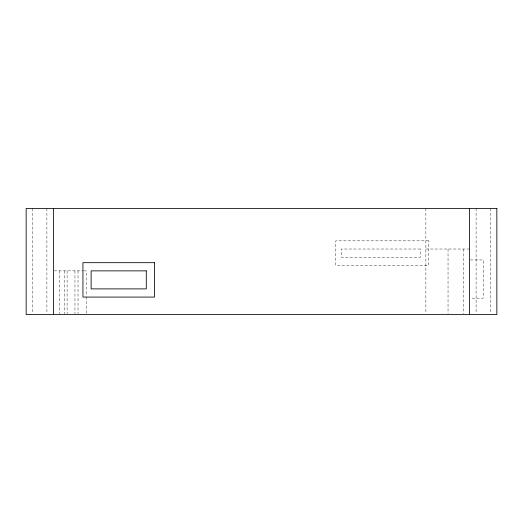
<?xml version="1.0" encoding="UTF-8"?>
<svg xmlns="http://www.w3.org/2000/svg" width="523" height="523" viewBox="0 0 523 523"><rect width="100%" height="100%" fill="white"/><g stroke="black" fill="none" stroke-linecap="round" stroke-linejoin="round"><path stroke-width="0.39" stroke-dasharray="2.62 1.96" d="M425.866 249.02L469.549 249.02M470.347 259.944L483.2 259.944L483.2 298.169L470.347 298.169M54.222 270.862L83.02 270.862M83.791 270.862L86.217 270.862L86.217 295.946M490.299 208.448L490.299 313.735M476.1 208.448L476.1 313.735M463.319 249.02L463.319 313.741M448.034 249.02L448.034 313.741M425.866 208.448L425.866 313.741M86.217 296.75L86.217 313.741M78.025 270.862L78.025 313.741M74.952 270.862L74.966 313.741M67.107 270.862L67.107 313.741M64.375 270.862L64.375 313.741M59.681 270.862L59.687 313.741M46.9 208.448L46.9 313.735M32.701 208.448L32.701 313.735M428.592 240.835L335.766 240.835L335.766 265.403L428.592 265.403L428.592 240.835M420.4 249.02L341.225 249.02L341.225 257.211L420.4 257.211L420.4 249.02"/><path stroke-width="0.78" d="M469.549 208.448L469.549 314.552M53.451 208.448L53.451 314.552M496.85 208.448L26.15 208.448L26.15 314.552L496.85 314.552L496.85 208.448M154.475 262.677L82.941 262.677L82.941 297.077L154.475 297.077L154.475 262.677M146.283 270.862L91.133 270.862L91.133 288.886L146.283 288.886L146.283 270.862"/></g></svg>
